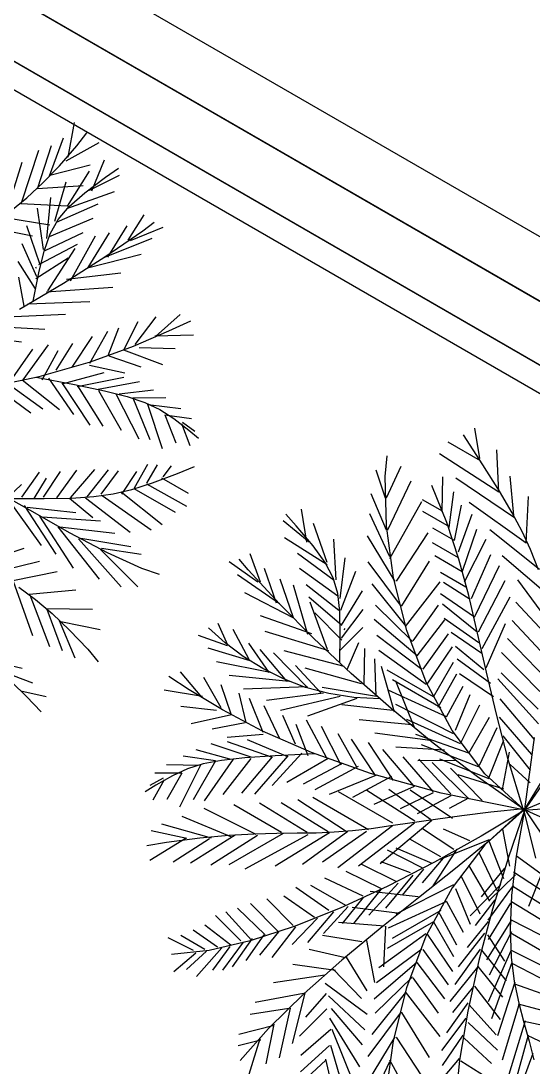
# Model space of a CAD drawing. Header units: millimetres. Extents: x 1993 to 4093, y 1262 to 2017.
# Drawn here: x 3676.62 to 3682.14, y 1517.15 to 1528.43 of the extents above; entities that cross this region are included whole.
import ezdxf

# ---------------------------------------------------------------- set-up
doc = ezdxf.new("R2010")
doc.units = ezdxf.units.MM
doc.layers.add('LOW HEIGHT STORAGE WITH PLANTER BOX', color=251, linetype='Continuous', lineweight=25)

# ---------------------------------------------------------------- blocks, each defined once
blk = doc.blocks.new('LHS 4FT')
at = {"layer": 'LOW HEIGHT STORAGE WITH PLANTER BOX', "ltscale": 0.7}
for p, q in [((8.4, -24), (8.4, 24)), ((9, 24), (9, -24)), ((7.8, -23.4), (7.801, 23.4)), ((8.4, 23.4), (8.4, -23.4))]:
    blk.add_line(p, q, dxfattribs=at)
at = {"layer": 'LOW HEIGHT STORAGE WITH PLANTER BOX', "ltscale": 0.1}
for p, q in [((7.801, 23.4), (7.8, -23.4)), ((7.534, 23.133), (7.534, -23.133))]:
    blk.add_line(p, q, dxfattribs=at)
at = {"layer": 'LOW HEIGHT STORAGE WITH PLANTER BOX'}
for p, q in [((1.478, 18.86), (1.518, 19.359)), ((1.589, 18.756), (1.747, 19.235)), ((1.336, 19.013), (0.725, 19.119)), ((1.722, 18.606), (1.872, 19.174)), ((1.481, 18.869), (0.931, 19.013)), ((1.43, 18.91), (1.281, 19.056)), ((1.888, 18.464), (1.991, 19.038)), ((1.6, 18.762), (1.009, 18.9)), ((1.576, 18.761), (1.43, 18.91)), ((2.065, 18.329), (2.092, 18.908)), ((0.881, 18.379), (0.863, 18.782)), ((1.716, 18.618), (1.108, 18.761)), ((1.731, 18.608), (1.576, 18.761)), ((2.184, 18.251), (2.217, 18.79)), ((1.11, 18.287), (1.019, 18.681)), ((1.275, 18.241), (1.175, 18.663)), ((2.343, 18.15), (2.342, 18.7)), ((0.88, 18.363), (0.425, 18.568)), ((1.905, 18.459), (1.311, 18.588)), ((1.449, 18.15), (1.312, 18.571)), ((1.651, 18.104), (1.477, 18.525)), ((1.907, 18.451), (1.731, 18.608)), ((2.468, 18.089), (2.493, 18.602)), ((2.639, 17.994), (2.626, 18.51)), ((2.073, 18.326), (1.436, 18.44)), ((1.852, 18.031), (1.697, 18.425)), ((2.119, 18.291), (1.907, 18.451)), ((2.79, 17.925), (2.771, 18.423)), ((0.504, 17.706), (0.143, 18.312)), ((0.891, 18.351), (0.479, 18.278)), ((1.381, 18.176), (0.88, 18.363)), ((2.175, 18.254), (1.578, 18.316)), ((2.026, 17.976), (1.871, 18.37)), ((2.378, 18.128), (2.119, 18.291)), ((2.929, 17.85), (2.899, 18.371)), ((3.556, 17.608), (4.067, 18.377)), ((3.565, 17.6), (3.637, 18.319)), ((0.75, 17.648), (0.47, 18.205)), ((1.129, 18.26), (0.735, 18.232)), ((1.303, 18.196), (0.872, 18.141)), ((1.913, 18.008), (1.381, 18.176)), ((2.355, 18.156), (1.833, 18.183)), ((2.2, 17.948), (2.045, 18.251)), ((3.079, 18.122), (2.686, 18.177)), ((3.094, 17.795), (3.05, 18.215)), ((1.01, 17.565), (0.741, 18.066)), ((1.224, 17.488), (0.992, 18.052)), ((1.458, 18.131), (1.065, 18.095)), ((1.642, 18.095), (1.284, 18.04)), ((2.459, 18.092), (1.961, 18.074)), ((2.697, 17.961), (2.378, 18.128)), ((3.571, 17.62), (3.349, 18.077)), ((1.843, 18.031), (1.376, 17.957)), ((2.026, 17.957), (1.559, 17.912)), ((2.466, 17.858), (1.913, 18.008)), ((2.619, 17.991), (2.161, 17.979)), ((3.089, 17.792), (2.697, 17.961)), ((3.565, 17.609), (3.174, 17.985)), ((3.571, 17.62), (4.052, 17.99)), ((0.703, 17.639), (0.179, 17.852)), ((1.396, 17.482), (1.202, 17.909)), ((1.559, 17.439), (1.371, 17.891)), ((1.716, 17.424), (1.521, 17.851)), ((2.2, 17.912), (1.742, 17.848)), ((2.328, 17.884), (1.971, 17.829)), ((2.567, 17.829), (2.219, 17.783)), ((2.798, 17.922), (2.338, 17.872)), ((3.027, 17.728), (2.466, 17.858)), ((2.911, 17.885), (2.529, 17.78)), ((0.487, 17.718), (-0.024, 17.76)), ((1.879, 17.381), (1.667, 17.819)), ((2.031, 17.374), (1.815, 17.746)), ((2.155, 17.361), (1.94, 17.713)), ((2.46, 17.4), (2.206, 17.729)), ((2.741, 17.802), (2.283, 17.683)), ((2.609, 17.38), (2.356, 17.763)), ((2.915, 17.747), (2.521, 17.683)), ((2.747, 17.397), (2.523, 17.785)), ((2.918, 17.432), (2.661, 17.802)), ((3.085, 17.455), (2.813, 17.795)), ((3.269, 17.52), (2.958, 17.784)), ((3.583, 17.619), (3.027, 17.728)), ((3.566, 17.62), (3.089, 17.792)), ((0.747, 17.635), (0.173, 17.62)), ((1.268, 17.478), (0.703, 17.639)), ((2.289, 17.385), (2.092, 17.706)), ((3.576, 17.612), (3.026, 17.437)), ((3.581, 17.633), (3.085, 17.358)), ((3.537, 17.609), (3.103, 17.465)), ((3.566, 17.628), (3.273, 16.752)), ((3.574, 17.609), (3.364, 17.32)), ((3.549, 17.623), (4.114, 17.669)), ((3.565, 17.619), (3.688, 17.055)), ((3.566, 17.608), (3.621, 17.004)), ((3.568, 17.602), (3.95, 17.196)), ((3.574, 17.619), (4.082, 17.632)), ((3.574, 17.619), (4.295, 17.325)), ((0.323, 17.078), (-0.071, 17.49)), ((0.479, 17.005), (0.076, 17.518)), ((1.014, 17.557), (0.419, 17.488)), ((1.219, 17.496), (0.646, 17.407)), ((3.849, 17.527), (3.913, 17.243)), ((0.167, 17.106), (-0.208, 17.454)), ((0.57, 16.922), (0.277, 17.463)), ((0.671, 16.886), (0.497, 17.371)), ((1.401, 17.474), (0.864, 17.322)), ((1.559, 17.439), (0.989, 17.236)), ((1.712, 17.411), (1.153, 17.172)), ((1.855, 17.382), (1.268, 17.478)), ((2.031, 17.374), (1.531, 17.084)), ((2.174, 17.382), (1.651, 17.079)), ((2.289, 17.385), (1.726, 16.986)), ((2.446, 17.365), (1.855, 17.382)), ((3.026, 17.437), (2.446, 17.365)), ((3.103, 17.465), (2.647, 17.294)), ((3.097, 17.452), (2.647, 17.096)), ((3.968, 17.463), (4.142, 17.023)), ((4.123, 17.39), (4.297, 16.886)), ((0.772, 16.794), (0.653, 17.316)), ((1.875, 17.368), (1.304, 17.111)), ((2.483, 17.36), (1.899, 16.98)), ((2.647, 17.294), (2.172, 17.106)), ((3.085, 17.358), (2.591, 17.063)), ((2.983, 17.277), (2.948, 16.968)), ((3.364, 17.32), (3.173, 17.066)), ((3.647, 17.316), (3.537, 16.813)), ((3.638, 17.307), (4.023, 17.17)), ((4.279, 17.335), (4.471, 16.794)), ((4.444, 17.289), (4.645, 16.666)), ((0.872, 16.693), (0.808, 17.252)), ((1.495, 16.849), (1.147, 17.151)), ((1.733, 16.95), (1.339, 17.151)), ((2.834, 17.201), (2.362, 17.175)), ((2.814, 17.175), (2.838, 16.769)), ((3.427, 17.175), (3.557, 16.706)), ((3.95, 17.196), (4.309, 16.841)), ((4.581, 17.206), (4.719, 16.666)), ((0.158, 17.115), (-0.172, 17.014)), ((0.314, 17.069), (-0.089, 16.941)), ((1.046, 16.693), (0.927, 17.115)), ((1.229, 16.748), (1.028, 17.124)), ((2.172, 17.106), (1.68, 16.913)), ((2.182, 17.096), (1.971, 16.62)), ((2.591, 17.063), (2.11, 16.752)), ((2.677, 17.122), (2.332, 17.059)), ((2.566, 17.048), (2.518, 16.628)), ((2.677, 17.093), (2.675, 16.707)), ((3.173, 17.066), (2.998, 16.842)), ((3.374, 17.034), (3.172, 16.909)), ((3.369, 17.042), (3.51, 16.504)), ((3.665, 17.124), (3.583, 16.556)), ((3.675, 17.115), (4.105, 17.051)), ((3.688, 17.055), (3.916, 16.517)), ((4.755, 17.124), (4.911, 16.556)), ((4.911, 17.115), (5.076, 16.538)), ((5.094, 17.06), (5.268, 16.483)), ((0.469, 16.996), (0.066, 16.858)), ((1.724, 16.941), (1.513, 16.492)), ((1.925, 17.014), (1.724, 16.538)), ((2.353, 16.931), (1.898, 16.853)), ((2.467, 16.997), (2.11, 16.94)), ((2.473, 16.979), (2.453, 16.559)), ((3.098, 16.996), (3.134, 16.446)), ((3.72, 16.959), (3.62, 16.309)), ((3.621, 17.004), (3.697, 16.409)), ((3.739, 16.959), (4.187, 16.922)), ((5.286, 16.987), (5.46, 16.419)), ((5.405, 16.941), (5.68, 16.318)), ((0.643, 16.849), (0.24, 16.739)), ((1.68, 16.913), (1.177, 16.725)), ((1.458, 16.813), (1.303, 16.41)), ((2.202, 16.835), (1.743, 16.736)), ((2.207, 16.817), (2.179, 16.395)), ((2.969, 16.813), (2.283, 16.565)), ((2.365, 16.896), (2.309, 16.561)), ((2.998, 16.842), (2.84, 16.641)), ((3.3, 16.859), (2.95, 16.641)), ((3.318, 16.848), (3.47, 16.36)), ((4.309, 16.841), (4.646, 16.524)), ((0.671, 16.556), (0.131, 16.712)), ((0.781, 16.758), (0.451, 16.693)), ((1.177, 16.725), (0.663, 16.553)), ((1.046, 16.721), (0.872, 16.29)), ((1.22, 16.748), (1.101, 16.364)), ((2.05, 16.709), (1.583, 16.636)), ((2.11, 16.752), (1.654, 16.429)), ((2.058, 16.712), (2.03, 16.289)), ((2.969, 16.794), (3.024, 16.245)), ((3.273, 16.752), (3.074, 15.987)), ((3.657, 16.712), (3.448, 16.362)), ((3.794, 16.794), (3.684, 16.199)), ((3.794, 16.794), (4.242, 16.794)), ((4.454, 16.721), (4.487, 16.28)), ((0.451, 16.501), (-0.071, 16.666)), ((0.946, 16.648), (0.598, 16.208)), ((1.877, 16.586), (1.521, 16.53)), ((2.85, 16.666), (2.145, 16.373)), ((2.84, 16.641), (2.695, 16.459)), ((2.869, 16.657), (2.896, 16.043)), ((3.231, 16.675), (2.906, 16.452)), ((3.243, 16.673), (3.406, 16.202)), ((3.839, 16.666), (3.775, 16.034)), ((3.849, 16.666), (4.306, 16.639)), ((4.562, 16.621), (4.612, 16.18)), ((5.698, 16.684), (5.818, 16.043)), ((0.002, 16.382), (-0.391, 16.474)), ((0.213, 16.437), (-0.199, 16.574)), ((0.663, 16.553), (0.142, 16.408)), ((0.442, 16.492), (0.176, 16.162)), ((0.662, 16.547), (0.314, 16.144)), ((1.714, 16.496), (1.328, 16.41)), ((1.711, 16.475), (1.709, 16.032)), ((1.889, 16.58), (1.852, 16.126)), ((2.704, 16.474), (2.017, 16.19)), ((3.691, 16.551), (3.458, 16.08)), ((3.894, 16.547), (3.858, 15.851)), ((3.916, 16.517), (4.228, 16.014)), ((3.94, 16.547), (4.352, 16.492)), ((4.646, 16.524), (4.964, 16.229)), ((4.654, 16.488), (4.721, 16.096)), ((4.687, 16.496), (5.204, 16.438)), ((0.142, 16.408), (-0.308, 16.315)), ((-0.007, 16.4), (-0.181, 16.217)), ((0.204, 16.446), (-0.071, 16.162)), ((1.586, 16.387), (1.159, 16.308)), ((1.654, 16.429), (1.234, 16.099)), ((2.695, 16.459), (2.563, 16.29)), ((2.731, 16.464), (2.731, 15.787)), ((3.189, 16.466), (2.804, 16.183)), ((3.193, 16.458), (3.366, 15.972)), ((3.703, 16.365), (3.474, 15.809)), ((3.697, 16.409), (3.792, 15.829)), ((4.013, 16.391), (3.949, 15.704)), ((4.013, 16.391), (4.389, 16.382)), ((4.796, 16.38), (4.829, 15.98)), ((5.884, 16.457), (6.029, 16.275)), ((5.891, 16.464), (5.992, 15.787)), ((1.439, 16.273), (1.056, 16.179)), ((1.573, 16.335), (1.606, 15.903)), ((2.512, 16.263), (1.99, 16.016)), ((2.563, 16.29), (2.442, 16.127)), ((2.539, 16.272), (2.539, 15.576)), ((4.059, 16.263), (4.471, 16.254)), ((4.068, 16.29), (4.068, 15.686)), ((4.846, 16.355), (5.479, 16.338)), ((4.879, 16.296), (4.921, 15.838)), ((6.029, 16.275), (6.154, 16.098)), ((1.43, 16.241), (1.463, 15.838)), ((3.16, 16.2), (2.755, 15.948)), ((3.136, 16.239), (3.353, 15.802)), ((3.743, 16.148), (4.076, 15.725)), ((4.132, 16.162), (4.563, 16.162)), ((4.132, 16.162), (4.132, 15.585)), ((4.964, 16.229), (5.266, 15.944)), ((4.971, 16.221), (5.046, 15.746)), ((4.979, 16.23), (5.604, 16.205)), ((6.065, 16.199), (6.138, 15.448)), ((6.065, 16.199), (6.514, 15.97)), ((1.241, 16.113), (0.826, 16.057)), ((1.234, 16.099), (0.864, 15.765)), ((1.24, 16.084), (1.346, 15.695)), ((2.411, 16.089), (1.861, 15.842)), ((2.442, 16.127), (2.331, 15.965)), ((2.402, 16.071), (2.438, 15.448)), ((3.092, 16.05), (2.654, 15.713)), ((3.084, 16.045), (3.292, 15.624)), ((3.753, 16.112), (3.514, 15.592)), ((4.206, 16.025), (4.27, 15.402)), ((4.215, 16.034), (4.7, 16.071)), ((5.096, 16.113), (5.712, 16.071)), ((5.096, 16.113), (5.129, 15.671)), ((6.154, 16.098), (6.275, 15.904)), ((1.1, 15.981), (0.781, 15.927)), ((1.103, 15.973), (1.214, 15.566)), ((2.301, 15.924), (1.697, 15.594)), ((2.331, 15.965), (2.226, 15.799)), ((2.301, 15.906), (2.319, 15.31)), ((3.074, 15.987), (2.952, 15.323)), ((4.228, 16.014), (4.605, 15.554)), ((4.325, 15.906), (4.398, 15.301)), ((4.334, 15.915), (4.801, 15.961)), ((5.237, 15.98), (5.254, 15.638)), ((5.254, 15.988), (5.771, 15.93)), ((5.266, 15.944), (5.553, 15.655)), ((6.239, 15.952), (6.294, 15.191)), ((6.257, 15.933), (6.605, 15.686)), ((0.994, 15.861), (0.658, 15.83)), ((1, 15.872), (1.1, 15.472)), ((2.226, 15.799), (2.122, 15.624)), ((3.075, 15.834), (2.624, 15.554)), ((3.059, 15.824), (3.269, 15.47)), ((3.784, 15.855), (3.561, 15.349)), ((3.777, 15.882), (4.133, 15.513)), ((3.792, 15.829), (3.904, 15.267)), ((4.426, 15.787), (4.911, 15.851)), ((5.329, 15.871), (5.329, 15.555)), ((5.371, 15.83), (5.887, 15.805)), ((6.275, 15.904), (6.406, 15.669)), ((0.813, 15.707), (0.442, 15.665)), ((0.898, 15.772), (0.524, 15.739)), ((0.864, 15.765), (0.553, 15.432)), ((0.878, 15.775), (1.003, 15.383)), ((2.164, 15.732), (1.504, 15.329)), ((2.182, 15.713), (2.2, 15.109)), ((4.426, 15.787), (4.535, 15.191)), ((4.545, 15.668), (5.012, 15.713)), ((5.454, 15.755), (5.454, 15.413)), ((5.462, 15.755), (5.929, 15.663)), ((0.702, 15.604), (0.386, 15.57)), ((0.719, 15.609), (0.765, 15.258)), ((0.813, 15.678), (0.913, 15.306)), ((2.122, 15.624), (2.01, 15.435)), ((3.008, 15.663), (2.612, 15.417)), ((2.996, 15.666), (3.25, 15.275)), ((3.826, 15.629), (3.617, 15.07)), ((3.823, 15.672), (3.695, 15.421)), ((3.829, 15.62), (4.171, 15.409)), ((4.535, 15.668), (4.673, 15.127)), ((4.636, 15.521), (5.241, 15.604)), ((5.553, 15.655), (5.829, 15.346)), ((5.562, 15.646), (5.562, 15.321)), ((5.621, 15.613), (6.046, 15.538)), ((6.394, 15.668), (6.431, 14.907)), ((6.394, 15.668), (6.779, 15.42)), ((6.406, 15.669), (6.563, 15.372)), ((0.646, 15.538), (0.24, 15.455)), ((0.631, 15.494), (0.656, 15.175)), ((2.045, 15.494), (1.458, 15.155)), ((2.045, 15.475), (2.045, 14.88)), ((2.986, 15.509), (2.54, 15.254)), ((2.983, 15.496), (3.229, 15.1)), ((3.704, 15.455), (3.271, 15.088)), ((4.605, 15.554), (5.027, 15.146)), ((4.645, 15.521), (4.856, 14.981)), ((5.704, 15.513), (6.071, 15.388)), ((5.704, 15.505), (5.704, 15.246)), ((0.532, 15.414), (0.253, 15.325)), ((0.553, 15.432), (0.314, 15.104)), ((0.54, 15.388), (0.54, 15.09)), ((2.01, 15.435), (1.882, 15.227)), ((2.958, 15.356), (2.727, 15.001)), ((3.695, 15.421), (3.597, 15.168)), ((3.864, 15.421), (3.707, 14.809)), ((3.877, 15.444), (4.211, 15.259)), ((4.801, 15.375), (5.039, 14.825)), ((4.81, 15.375), (5.378, 15.393)), ((5.796, 15.396), (6.154, 15.246)), ((5.804, 15.396), (5.804, 15.063)), ((5.829, 15.346), (6.096, 15.005)), ((6.563, 15.372), (6.739, 15.031)), ((0.455, 15.323), (0.162, 15.219)), ((0.467, 15.288), (0.449, 14.984)), ((1.889, 15.265), (1.358, 14.99)), ((1.889, 15.246), (1.852, 14.623)), ((2.896, 15.237), (2.432, 15.133)), ((2.952, 15.323), (2.89, 14.75)), ((2.905, 15.308), (3.133, 15.029)), ((3.629, 15.288), (3.179, 14.805)), ((3.904, 15.267), (4.031, 14.73)), ((5.012, 15.191), (5.634, 15.228)), ((5.904, 15.246), (6.237, 15.063)), ((5.912, 15.246), (5.912, 14.996)), ((6.587, 15.329), (6.587, 14.926)), ((6.605, 15.31), (6.862, 15.1)), ((1.882, 15.227), (1.732, 14.998)), ((2.795, 15.121), (2.258, 15.014)), ((2.783, 15.124), (2.727, 14.658)), ((2.943, 15.127), (3.145, 14.853)), ((3.597, 15.168), (3.529, 14.916)), ((3.933, 15.165), (3.757, 14.519)), ((3.921, 15.209), (4.235, 15.171)), ((4.062, 15.038), (4.398, 15.129)), ((5.002, 15.182), (5.277, 14.678)), ((5.027, 15.146), (5.475, 14.799)), ((1.77, 15.054), (1.266, 14.788)), ((1.733, 15.036), (1.66, 14.459)), ((3.571, 15.113), (3.196, 14.621)), ((3.562, 15.088), (3.679, 14.705)), ((3.943, 15.102), (4.214, 14.953)), ((4.181, 14.985), (4.567, 15.032)), ((5.186, 15.008), (5.891, 14.999)), ((1.732, 14.998), (1.551, 14.741)), ((2.702, 14.977), (2.196, 14.888)), ((2.727, 15.001), (2.544, 14.729)), ((2.697, 14.984), (2.6, 14.482)), ((2.91, 14.955), (3.133, 14.63)), ((3.546, 14.93), (3.179, 14.346)), ((3.529, 14.916), (3.489, 14.664)), ((3.537, 14.938), (3.679, 14.429)), ((3.995, 14.935), (3.833, 14.236)), ((4, 14.917), (4.35, 14.5)), ((4.167, 15), (4.275, 14.602)), ((4.214, 14.953), (4.422, 14.829)), ((4.29, 14.967), (4.272, 14.962)), ((4.302, 14.923), (4.389, 14.462)), ((4.304, 14.914), (4.737, 14.927)), ((5.204, 14.999), (5.497, 14.578)), ((1.596, 14.834), (1.184, 14.623)), ((1.614, 14.852), (1.477, 14.312)), ((2.571, 14.788), (2.084, 14.722)), ((2.584, 14.785), (2.494, 14.34)), ((4.422, 14.829), (4.58, 14.711)), ((4.426, 14.814), (4.491, 14.367)), ((4.442, 14.828), (4.887, 14.759)), ((5.433, 14.825), (5.689, 14.486)), ((5.442, 14.834), (6.028, 14.788)), ((5.475, 14.799), (5.928, 14.521)), ((1.551, 14.741), (1.331, 14.453)), ((2.544, 14.729), (2.395, 14.525)), ((2.861, 14.774), (2.64, 14.453)), ((2.89, 14.75), (2.872, 14.26)), ((2.878, 14.763), (3.125, 14.453)), ((3.496, 14.73), (3.229, 14.138)), ((3.489, 14.664), (3.474, 14.414)), ((3.487, 14.705), (3.637, 14.288)), ((4.062, 14.687), (3.953, 14.108)), ((4.031, 14.73), (4.169, 14.221)), ((4.545, 14.761), (4.953, 14.587)), ((4.555, 14.726), (4.607, 14.218)), ((4.58, 14.711), (4.703, 14.583)), ((1.477, 14.614), (1.074, 14.394)), ((1.477, 14.623), (1.358, 14.248)), ((2.467, 14.626), (1.924, 14.579)), ((2.453, 14.596), (2.356, 14.233)), ((4.034, 14.651), (4.417, 14.252)), ((4.681, 14.608), (4.737, 14.12)), ((4.697, 14.622), (5.066, 14.38)), ((4.703, 14.583), (4.802, 14.426)), ((5.726, 14.642), (5.937, 14.404)), ((5.735, 14.651), (6.111, 14.614)), ((1.331, 14.453), (1.194, 14.286)), ((2.358, 14.472), (1.873, 14.472)), ((2.358, 14.472), (2.228, 14.143)), ((2.395, 14.525), (2.263, 14.372)), ((2.874, 14.544), (2.636, 14.267)), ((2.881, 14.549), (3.116, 14.328)), ((3.479, 14.505), (3.287, 13.946)), ((3.471, 14.496), (3.637, 14.146)), ((4.789, 14.457), (4.813, 13.913)), ((4.811, 14.444), (5.102, 14.105)), ((5.928, 14.521), (6.132, 14.428)), ((2.237, 14.353), (1.733, 14.385)), ((2.23, 14.349), (2.057, 14.036)), ((2.263, 14.372), (2.133, 14.252)), ((2.873, 14.372), (2.571, 14.043)), ((2.878, 14.364), (3.099, 14.113)), ((3.474, 14.414), (3.482, 14.168)), ((4.112, 14.435), (4.083, 13.839)), ((4.114, 14.426), (4.402, 14.096)), ((4.802, 14.426), (4.893, 14.224)), ((2.06, 14.222), (1.735, 14.224)), ((2.06, 14.222), (1.915, 13.97)), ((2.133, 14.252), (1.987, 14.149)), ((2.872, 14.26), (2.88, 13.842)), ((2.882, 14.237), (3.072, 13.913)), ((3.479, 14.254), (3.371, 13.796)), ((3.487, 14.238), (3.679, 13.929)), ((4.169, 14.223), (4.213, 13.675)), ((4.169, 14.221), (4.317, 13.746)), ((4.893, 14.224), (4.989, 13.958)), ((1.987, 14.149), (1.81, 14.046)), ((2.835, 14.208), (2.679, 13.852)), ((3.482, 14.168), (3.512, 13.925)), ((4.158, 14.191), (4.42, 13.892)), ((4.892, 14.143), (5.172, 13.915)), ((4.905, 14.166), (4.963, 13.811)), ((1.904, 14.092), (1.652, 14.097)), ((1.81, 14.046), (1.69, 13.982)), ((1.913, 14.077), (1.773, 13.989)), ((2.887, 14.003), (2.743, 13.611)), ((2.879, 13.998), (3.001, 13.664)), ((3.496, 13.963), (3.437, 13.638)), ((3.504, 13.963), (3.654, 13.754)), ((3.512, 13.925), (3.562, 13.688)), ((4.255, 13.904), (4.291, 13.525)), ((4.268, 13.927), (4.477, 13.68)), ((4.989, 13.958), (5.041, 13.799)), ((2.88, 13.842), (2.893, 13.581)), ((4.317, 13.746), (4.368, 13.604)), ((3.758, 12.74), (3.798, 12.939)), ((2.71, 12.676), (2.651, 12.841)), ((3.711, 12.259), (3.565, 12.808)), ((4.462, 12.241), (4.462, 12.754)), ((4.572, 12.332), (4.581, 12.827)), ((4.709, 12.442), (4.709, 12.772)), ((2.793, 12.403), (2.71, 12.676)), ((2.826, 12.274), (2.962, 12.686)), ((3.693, 11.993), (3.473, 12.653)), ((3.719, 12.334), (3.758, 12.74)), ((3.73, 12.259), (3.885, 12.662)), ((4.361, 12.14), (4.279, 12.699)), ((4.836, 12.565), (4.994, 12.689)), ((1.938, 12.358), (1.877, 12.579)), ((1.962, 12.277), (2.045, 12.543)), ((2.826, 12.254), (2.562, 12.602)), ((3.711, 12.012), (3.904, 12.525)), ((4.224, 11.984), (4.169, 12.625)), ((4.615, 12.383), (4.836, 12.565)), ((5.323, 12.335), (5.165, 12.53)), ((5.302, 12.437), (5.279, 12.571)), ((2.866, 12.078), (2.561, 12.446)), ((2.87, 12.07), (3.109, 12.504)), ((4.114, 11.838), (4.032, 12.442)), ((4.728, 12.451), (4.874, 12.47)), ((5.33, 12.235), (5.302, 12.437)), ((5.342, 12.337), (5.324, 12.501)), ((2.067, 11.853), (1.938, 12.358)), ((2.045, 12.012), (2.099, 12.341)), ((2.907, 11.841), (2.53, 12.306)), ((2.853, 12.152), (2.793, 12.403)), ((3.693, 11.737), (3.427, 12.405)), ((3.702, 11.755), (3.94, 12.305)), ((3.703, 11.882), (3.719, 12.334)), ((4.441, 12.226), (4.615, 12.383)), ((4.581, 12.332), (4.81, 12.332)), ((5.317, 12.132), (5.115, 12.386)), ((5.317, 12.132), (5.427, 12.401)), ((2.911, 11.833), (3.203, 12.244)), ((4.298, 12.075), (4.441, 12.226)), ((4.471, 12.241), (4.764, 12.241)), ((5.322, 11.911), (4.987, 12.29)), ((5.321, 11.92), (5.462, 12.248)), ((5.338, 12.056), (5.33, 12.235)), ((2.072, 11.81), (2.182, 12.167)), ((2.943, 11.613), (2.542, 12.085)), ((2.894, 11.918), (2.853, 12.152)), ((3.693, 11.508), (3.391, 12.103)), ((3.702, 11.535), (3.977, 12.103)), ((4.168, 11.909), (4.298, 12.075)), ((4.343, 12.158), (4.636, 12.176)), ((5.303, 11.743), (5.005, 12.126)), ((2.948, 11.605), (3.273, 11.971)), ((4.023, 11.691), (3.968, 12.012)), ((4.233, 11.966), (4.545, 12.002)), ((5.249, 11.562), (4.952, 12.019)), ((5.303, 11.743), (5.483, 12.048)), ((5.324, 11.879), (5.338, 12.056)), ((5.998, 11.614), (6.219, 11.969)), ((2.92, 11.697), (2.894, 11.918)), ((3.711, 11.306), (3.427, 11.865)), ((3.697, 11.381), (3.703, 11.882)), ((4.036, 11.71), (4.168, 11.909)), ((4.132, 11.847), (4.499, 11.902)), ((5.264, 11.592), (5.49, 11.892)), ((5.284, 11.681), (5.324, 11.879)), ((5.805, 11.529), (5.99, 11.871)), ((6.121, 11.719), (6.335, 11.868)), ((2.947, 11.408), (3.273, 11.753)), ((3.711, 11.343), (3.922, 11.828)), ((4.032, 11.7), (4.426, 11.773)), ((5.185, 11.381), (4.937, 11.806)), ((5.699, 11.398), (5.772, 11.839)), ((5.997, 11.623), (6.336, 11.733)), ((3.693, 11.096), (3.427, 11.682)), ((3.883, 11.457), (4.036, 11.71)), ((5.195, 11.373), (5.49, 11.717)), ((5.214, 11.438), (5.284, 11.681)), ((5.563, 11.292), (5.636, 11.649)), ((5.786, 11.469), (6.121, 11.719)), ((2.938, 11.207), (3.313, 11.537)), ((3.958, 11.572), (4.325, 11.609)), ((5.116, 11.162), (4.875, 11.615)), ((5.107, 11.161), (5.444, 11.546)), ((5.374, 11.161), (5.491, 11.533)), ((5.811, 11.475), (6.183, 11.523)), ((3.695, 11.133), (3.883, 11.457)), ((3.894, 11.444), (4.224, 11.462)), ((5.06, 10.999), (4.815, 11.489)), ((5.112, 11.127), (5.214, 11.438)), ((5.411, 11.152), (5.786, 11.469)), ((5.708, 11.399), (6.042, 11.379)), ((3.692, 10.828), (3.697, 11.381)), ((3.83, 11.361), (4.087, 11.37)), ((5.05, 11.007), (5.383, 11.337)), ((5.564, 11.283), (5.882, 11.234)), ((3.702, 11.114), (3.894, 11.169)), ((3.775, 11.242), (4.105, 11.27)), ((5.03, 10.848), (4.828, 11.278)), ((4.871, 10.611), (4.798, 11.119)), ((4.974, 10.726), (5.112, 11.127)), ((4.997, 10.752), (5.411, 11.152)), ((5.393, 11.154), (5.79, 11.15)), ((6.465, 10.72), (6.897, 11.06)), ((6.757, 10.873), (7.06, 11.104)), ((4.763, 10.498), (4.714, 10.962)), ((5.261, 11.011), (5.655, 11.034)), ((5.825, 10.364), (6.227, 10.957)), ((6.052, 10.483), (6.404, 10.956)), ((6.271, 10.618), (6.689, 11.044)), ((6.916, 10.935), (7.055, 10.994)), ((4.669, 10.341), (4.613, 10.869)), ((5.146, 10.879), (5.486, 10.888)), ((6.467, 10.721), (6.916, 10.935)), ((6.75, 10.848), (7.073, 10.862)), ((4.548, 10.247), (4.997, 10.752)), ((4.98, 10.797), (5.34, 10.789)), ((5.614, 10.253), (5.968, 10.821)), ((5.999, 10.477), (6.467, 10.721)), ((6.481, 10.749), (6.878, 10.76)), ((4.879, 10.621), (5.343, 10.67)), ((5.379, 10.13), (5.721, 10.661)), ((6.279, 10.622), (6.717, 10.634)), ((4.753, 10.506), (5.218, 10.546)), ((5.2, 10.016), (5.469, 10.549)), ((6.059, 10.528), (6.613, 10.518)), ((5.006, 9.893), (5.226, 10.401)), ((5.519, 10.205), (5.999, 10.477)), ((5.841, 10.372), (6.385, 10.399)), ((5.894, 10.193), (6.259, 10.384)), ((6.042, 10.146), (6.439, 10.396)), ((6.206, 10.129), (6.578, 10.386)), ((6.358, 10.095), (6.766, 10.402)), ((6.715, 10.106), (7.13, 10.458)), ((7.007, 10.218), (7.307, 10.416)), ((5.667, 10.289), (5.96, 10.19)), ((6.531, 10.082), (6.927, 10.372)), ((6.957, 10.187), (7.216, 10.298)), ((7.216, 10.298), (7.369, 10.368)), ((5.573, 10.232), (5.815, 10.027)), ((5.794, 10.244), (5.956, 9.936)), ((5.914, 10.193), (6.141, 9.878)), ((5.96, 10.19), (6.192, 10.122)), ((6.746, 10.117), (6.957, 10.187)), ((7.015, 10.243), (7.372, 10.192)), ((6.001, 10.125), (5.993, 10.141)), ((6.05, 10.151), (6.335, 9.824)), ((6.192, 10.122), (6.386, 10.086)), ((6.206, 10.109), (6.56, 9.829)), ((6.326, 10.078), (6.731, 9.897)), ((6.386, 10.086), (6.563, 10.083)), ((6.514, 9.649), (6.742, 10.097)), ((6.531, 10.062), (6.959, 9.955)), ((6.563, 10.083), (6.746, 10.117)), ((6.739, 10.098), (7.186, 10.115)), ((6.742, 9.722), (7.017, 10.134)), ((6.944, 9.777), (7.246, 10.088)), ((7.155, 9.841), (7.503, 10.052)), ((6.12, 9.484), (6.275, 9.932)), ((6.294, 9.575), (6.468, 10.033)), ((7.073, 9.807), (7.354, 9.86)), ((7.2, 9.841), (7.558, 9.713)), ((7.354, 9.86), (7.527, 9.883)), ((6.596, 9.673), (6.823, 9.744)), ((6.752, 9.722), (7.219, 9.621)), ((6.823, 9.744), (7.073, 9.807)), ((6.926, 9.768), (7.356, 9.694)), ((6.389, 9.593), (6.596, 9.673)), ((6.523, 9.649), (7.109, 9.529)), ((6.303, 9.575), (6.907, 9.438))]:
    blk.add_line(p, q, dxfattribs=at)

msp = doc.modelspace()

# ---------------------------------------------------------------- block references
at = {"layer": 'LOW HEIGHT STORAGE WITH PLANTER BOX', "xscale": -1, "rotation": 240}
msp.add_blockref('LHS 4FT', (3665.005, 1525.65), dxfattribs=at)

doc.saveas('drawing.dxf')
